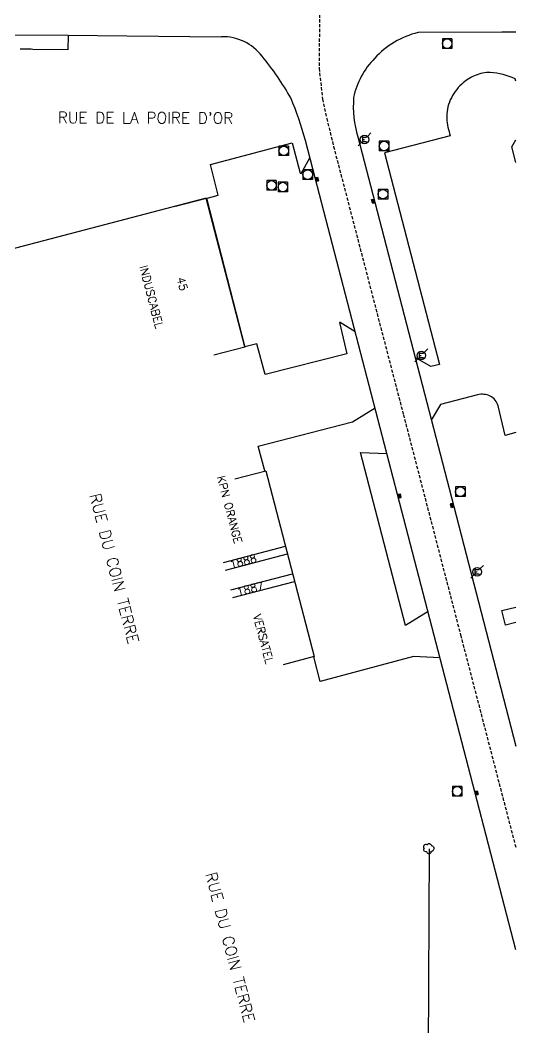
# Model space of a CAD drawing. Header units: millimetres. Extents: x 117000 to 118001, y 126000 to 126987.
# Drawn here: x 117922.5 to 118000, y 126464.9 to 126622.4 of the extents above; entities that cross this region are included whole.
import ezdxf
from ezdxf.enums import TextEntityAlignment as Align

# ---------------------------------------------------------------- set-up
doc = ezdxf.new("R2010")
doc.units = ezdxf.units.MM
doc.linetypes.add('DASHED', pattern=[0.75, 0.5, -0.25])
doc.layers.get('0').update_dxf_attribs({"linetype": 'CONTINUOUS'})
for name, color, linetype in [('w0001', 6, 'DASHED'), ('w0008', 7, 'CONTINUOUS'), ('w0100', 7, 'CONTINUOUS'), ('w0300', 7, 'CONTINUOUS'), ('W0302', 3, 'CONTINUOUS'), ('W0334', 7, 'CONTINUOUS'), ('w0400', 7, 'CONTINUOUS'), ('w0420', 7, 'CONTINUOUS'), ('W0471', 7, 'CONTINUOUS'), ('W0984', 7, 'CONTINUOUS'), ('w0989', 7, 'CONTINUOUS'), ('w0991', 7, 'CONTINUOUS'), ('w1102', 7, 'CONTINUOUS')]:
    doc.layers.add(name, color=color, linetype=linetype)
doc.styles.get("Standard").update_dxf_attribs({"font": 'romans.shx', "width": 0.85})

# ---------------------------------------------------------------- blocks, each defined once
blk = doc.blocks.new('T420')
for p, q in [((0.75, 0.75), (-0.75, 0.75)), ((-0.75, 0.75), (-0.75, -0.75)), ((0.75, 0.75), (0.75, -0.75)), ((0.75, -0.75), (-0.75, -0.75))]:
    blk.add_line(p, q)
blk.add_ellipse((0, 0), major_axis=(-0.53, 0.53), ratio=1, start_param=3.926991, end_param=10.210176)
blk = doc.blocks.new('T471')
for p, q in [((-0.333334, 0.333334), (-0.333334, -0.333334)), ((-0.333334, 0.333334), (0.333334, 0.333334)), ((-0.333334, 0), (0, 0)), ((0.500001, 0.500001), (1.000002, 1.000002)), ((-0.500001, -0.500001), (-1.000002, -1.000002)), ((-0.333334, -0.333334), (0.333334, -0.333334))]:
    blk.add_line(p, q)
blk.add_ellipse((0, 0), major_axis=(0.471405, 0.471405), ratio=1, start_param=5.4977871438, end_param=11.780972451)
blk = doc.blocks.new('T400')
for p, q in [((-0.15, 0.3), (0.15, 0.3)), ((-0.15, -0.25), (-0.15, 0.3)), ((-0.15, 0.15), (0.15, 0.15)), ((-0.15, 0), (0.15, 0)), ((0.15, 0.3), (0.15, -0.25)), ((-0.15, -0.15), (0.15, -0.15)), ((-0.15, -0.25), (-0.15, -0.3)), ((-0.15, -0.3), (0.15, -0.3)), ((0.15, -0.3), (0.15, -0.25))]:
    blk.add_line(p, q)
blk = doc.blocks.new('T300')
for p, q in [((-0.8, 0.51), (-0.86, 0.34)), ((-0.86, 0.34), (-0.86, 0.17)), ((-0.86, 0.17), (-0.74, 0.06)), ((-0.69, 0.63), (-0.8, 0.51)), ((-0.8, -0.06), (-0.74, 0.06)), ((-0.74, 0.06), (-0.69, 0.11)), ((-0.57, 0.69), (-0.69, 0.63)), ((-0.46, 0.69), (-0.57, 0.69)), ((-0.29, 0.63), (-0.46, 0.69)), ((-0.29, 0.63), (-0.17, 0.74)), ((-0.23, 0.57), (-0.29, 0.63)), ((-0.17, 0.74), (-0.06, 0.8)), ((-0.06, 0.8), (0.06, 0.8)), ((0.06, 0.8), (0.23, 0.74)), ((0.23, 0.74), (0.34, 0.63)), ((0.34, 0.63), (0.4, 0.51)), ((0.46, 0.46), (0.34, 0.46)), ((0.4, 0.51), (0.4, 0.46)), ((0.57, 0.4), (0.46, 0.46)), ((0.57, 0.4), (0.69, 0.29)), ((0.69, 0.29), (0.74, 0.17)), ((0.74, 0.06), (0.69, -0.17)), ((0.74, 0.17), (0.74, 0.06)), ((-0.8, -0.17), (-0.8, -0.06)), ((-0.8, -0.23), (-0.8, -0.17)), ((-0.74, -0.34), (-0.8, -0.23)), ((-0.69, -0.4), (-0.74, -0.34)), ((-0.51, -0.46), (-0.69, -0.4)), ((-0.4, -0.46), (-0.51, -0.46)), ((-0.4, -0.46), (-0.34, -0.46)), ((-0.34, -0.46), (-0.34, -0.4)), ((-0.34, -0.51), (-0.34, -0.46)), ((-0.29, -0.63), (-0.34, -0.51)), ((-0.17, -0.74), (-0.29, -0.63)), ((-0.06, -0.8), (-0.17, -0.74)), ((0.06, -0.8), (-0.06, -0.8)), ((0.17, -0.74), (0.06, -0.8)), ((0.23, -0.69), (0.17, -0.74)), ((0.29, -0.46), (0.23, -0.46)), ((0.29, -0.63), (0.23, -0.69)), ((0.46, -0.4), (0.29, -0.46)), ((0.34, -0.51), (0.29, -0.63)), ((0.34, -0.51), (0.34, -0.46)), ((0.57, -0.34), (0.46, -0.4)), ((0.63, -0.29), (0.57, -0.34)), ((0.69, -0.17), (0.63, -0.29))]:
    blk.add_line(p, q)

msp = doc.modelspace()

# ---------------------------------------------------------------- linework, layer by layer
at = {"layer": 'w0001'}
msp.add_lwpolyline([(117969.3, 126623.99), (117969.22, 126614.85), (117969.77, 126610.04), (117970.42, 126607.02), (117971.49, 126602.64), (117982.41, 126560.73), (117991.35, 126526.32), (118000, 126493.06)], dxfattribs=at)
at = {"layer": 'w0008', "flags": 128}
for points in [[(118000, 126620.46), (117997.8, 126620.47), (117984.7, 126620.41, 0.152725), (117977.92, 126616.4, 0.146032), (117974.63, 126610.28, 0.0903), (117975.26, 126604.11), (117977.92, 126593.91), (117990.28, 126546.38), (118000, 126508.96)], [(118000, 126477.13), (117993.58, 126501.8), (117981.5, 126548.28), (117968.63, 126597.73), (117967.08, 126603.57, 0.0329), (117964.81, 126610.21, 0.0439), (117960.3, 126616.72, 0.245641), (117953.95, 126619.75)]]:
    msp.add_lwpolyline(points, format="xyb", dxfattribs=at)
for points in [[(117921.48, 126620.05), (117929.96, 126620), (117939.14, 126619.9), (117953.95, 126619.75)], [(117929.97, 126620), (117929.93, 126617.71), (117924.43, 126617.79), (117924.19, 126617.8), (117923.94, 126617.82), (117923.69, 126617.83), (117923.44, 126617.83), (117923.2, 126617.84), (117922.95, 126617.84), (117922.7, 126617.84), (117922.46, 126617.84)]]:
    msp.add_lwpolyline(points, dxfattribs=at)
at = {"layer": 'w0100'}
for points in [[(118000, 126600.11), (117999.35, 126602.59), (118000, 126603.67)], [(117946.75, 126593.28), (117951.59, 126594.54), (117957.62, 126571.29), (117952.78, 126570.04)], [(117956.04, 126550.7), (117960.88, 126551.96), (117968.47, 126522.93), (117963.63, 126521.66)], [(118000, 126528.26), (117998.39, 126527.86), (117997.83, 126530.14), (118000, 126530.68)]]:
    msp.add_lwpolyline(points, dxfattribs=at)
at = {"layer": 'w0100', "flags": 128}
msp.add_lwpolyline([(117952.78, 126570.07), (117957.62, 126571.33), (117951.56, 126594.53), (117904.8, 126582.34), (117906.06, 126577.5)], dxfattribs=at)
at = {"layer": 'W0302'}
msp.add_line((117986.42, 126492.92), (117986.11, 126416.5), dxfattribs=at)
at = {"layer": 'W0334', "flags": 128}
for points in [[(118000, 126612.84), (117999.91, 126613.17, 0.0899), (117996, 126614.19, 0.099), (117993.64, 126613.71, 0.0879), (117991.53, 126612.38, 0.1035), (117989.75, 126609.89, 0.1159), (117989.18, 126606.99, 0.0608), (117989.75, 126604.31), (117979.44, 126601.63), (117988.04, 126568.55), (117986.68, 126568.25), (117984.23, 126569.66)], [(118000, 126557.93), (117998.35, 126557.5), (117997.23, 126562.12, 0.2108), (117995.99, 126563.62, 0.183), (117994, 126563.83), (117988.22, 126562.32), (117986.77, 126559.87)]]:
    msp.add_lwpolyline(points, format="xyb", dxfattribs=at)
for points in [[(117951.56, 126594.51), (117953.45, 126595), (117952.24, 126599.83), (117965.01, 126603.18), (117966.27, 126598.43), (117966.41, 126598.41), (117967.8, 126600.83)], [(117974.89, 126573.67), (117972.5, 126575.13), (117972.4, 126575.11), (117973.57, 126570.25), (117960.78, 126566.98), (117959.48, 126571.78), (117957.62, 126571.33)], [(117960.74, 126551.95), (117959.72, 126555.8), (117974.43, 126559.59), (117977.98, 126561.82)], [(117986.26, 126529.97), (117982.75, 126527.8), (117975.71, 126554.8), (117979.84, 126554.66)], [(117988.14, 126522.76), (117983.99, 126522.93), (117969.37, 126519.07), (117968.38, 126522.88)]]:
    msp.add_lwpolyline(points, dxfattribs=at)
at = {"layer": 'w1102'}
for p, q in [((117954.28, 126537.65), (117963.96, 126540.18)), ((117954.6, 126536.45), (117964.27, 126538.98)), ((117955.41, 126533.35), (117965.08, 126535.88)), ((117955.72, 126532.16), (117965.39, 126534.69))]:
    msp.add_line(p, q, dxfattribs=at)

# ---------------------------------------------------------------- block references
at = {"layer": 'w0300'}
msp.add_blockref('T300', (117986.42, 126492.92), dxfattribs=at)
at = {"layer": 'w0400'}
for p, rotation in [((117968.93, 126597.51), 14.59096288813384), ((117977.66, 126594.08), 14.57718612732191), ((117981.82, 126548.05), 14.57718612944343), ((117990, 126546.53), 194.577186129464), ((117993.87, 126501.65), 14.55878362509026)]:
    msp.add_blockref('T400', p, dxfattribs=dict(at, rotation=rotation))
at = {"layer": 'w0420'}
for p in [(117989.25, 126618.69), (117979.39, 126602.69), (117963.7, 126601.94), (117967.44, 126598.23), (117961.78, 126596.54), (117963.55, 126596.28), (117979.21, 126595.17), (117991.32, 126548.69), (117990.82, 126501.89)]:
    msp.add_blockref('T420', p, dxfattribs=at)
at = {"layer": 'W0471'}
for p in [(117976.33, 126603.73), (117985.21, 126569.99), (117993.94, 126536.19)]:
    msp.add_blockref('T471', p, dxfattribs=at)

# ---------------------------------------------------------------- texts
at = {"layer": 'W0984'}
for s, rotation, p in [('INDUSCABEL', 284.6318, (117943.01, 126579.15)), ('KPN ORANGE', 284.6649, (117955.23, 126545.9)), ('VERSATEL', 284.6651, (117960.51, 126525.69))]:
    msp.add_text(s, height=1.25, rotation=rotation, dxfattribs=at).set_placement(p, align=Align.MIDDLE)
at = {"layer": 'w0989'}
for s, rotation, p in [("RUE DE LA POIRE D'OR", 359.8265, (117942.08, 126607.1)), ('RUE DU COIN TERRE', 284.5794, (117937.2, 126536.7)), ('RUE DU COIN TERRE', 284.5794, (117955.33, 126477.53))]:
    msp.add_text(s, height=1.75, rotation=rotation, dxfattribs=at).set_placement(p, align=Align.MIDDLE)
at = {"layer": 'w0991'}
for s, rotation, p in [('45', 284.5478, (117947.83, 126581.16)), ('1888', 14.6627, (117957.34, 126537.83)), ('1887', 14.6632, (117958.46, 126533.53))]:
    msp.add_text(s, height=1.25, rotation=rotation, dxfattribs=at).set_placement(p, align=Align.MIDDLE)

doc.saveas('drawing.dxf')
